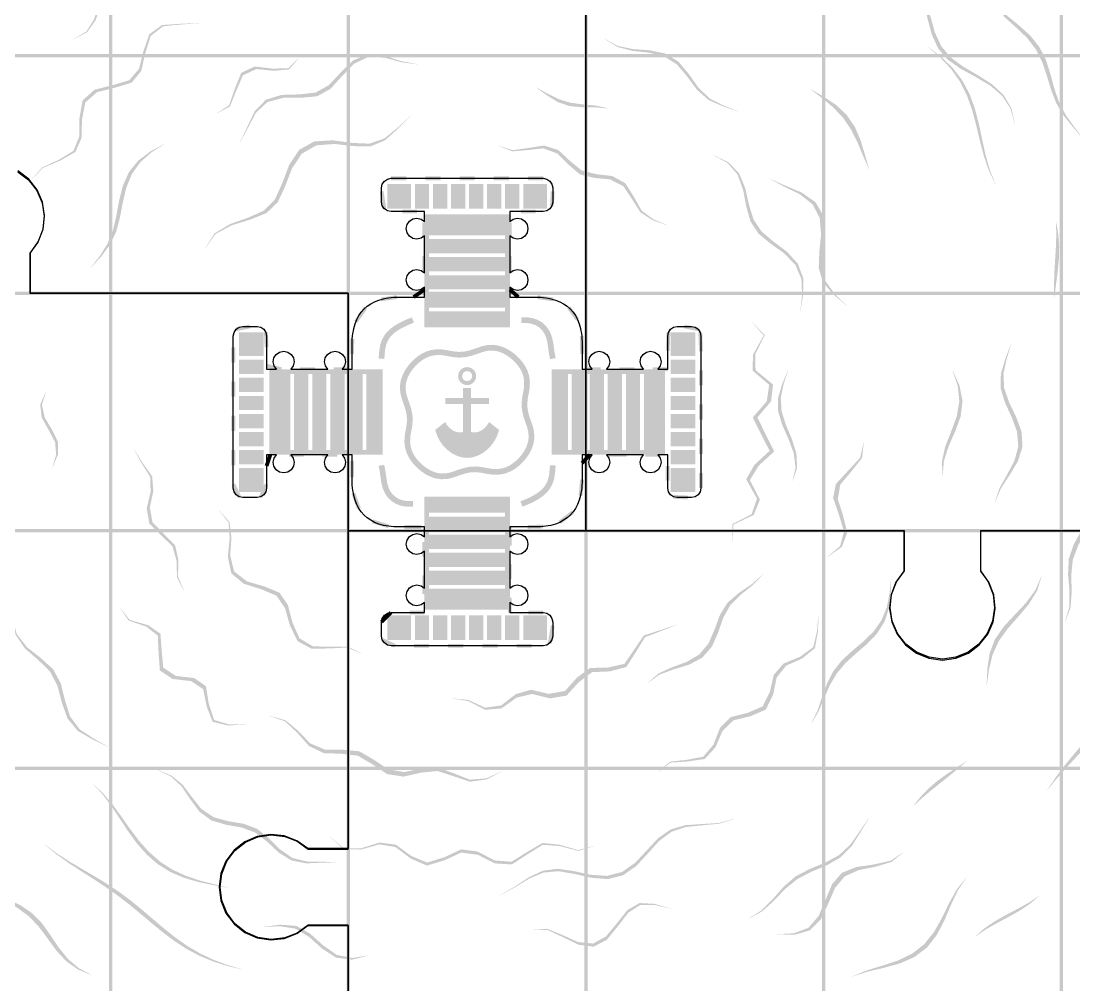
# Model space of a CAD drawing. Header units: millimetres. Extents: x 0 to 409, y 0 to 409.
# Drawn here: x 157.7 to 268.5, y 144.3 to 245.8 of the extents above; entities that cross this region are included whole.
import ezdxf

# ---------------------------------------------------------------- set-up
doc = ezdxf.new("R2010")
doc.units = ezdxf.units.MM
doc.layers.add('CUT', color=1, linetype='Continuous')
doc.layers.add('RASTER', color=7, linetype='Continuous')

msp = doc.modelspace()

# ---------------------------------------------------------------- hatches: boundary and pattern name
at = {"layer": 'RASTER'}
for points in [[(166.967, 266.968), (167.317, 266.968), (167.317, 242.318), (166.967, 242.318)], [(191.967, 266.968), (192.317, 266.968), (192.317, 242.318), (191.967, 242.318)], [(216.967, 266.968), (217.317, 266.968), (217.317, 242.318), (216.967, 242.318)], [(241.967, 266.968), (242.317, 266.968), (242.317, 242.318), (241.967, 242.318)], [(266.967, 266.968), (267.317, 266.968), (267.317, 242.318), (266.967, 242.318)], [(163.234, 243.886), (164.573, 244.688), (165.403, 245.996), (165.944, 247.656), (166.66, 249.182), (167.875, 250.148), (169.516, 250.558), (171.193, 250.856), (172.54, 251.567), (173.504, 252.855), (174.366, 254.367), (175.488, 255.514), (177.014, 255.961), (178.768, 255.917), (180.425, 255.975), (181.784, 256.623), (182.917, 257.834), (182.925, 257.815), (181.828, 256.524), (180.508, 255.799), (178.891, 255.673), (177.176, 255.66), (175.686, 255.167), (174.595, 253.99), (173.757, 252.462), (172.809, 251.174), (171.467, 250.477), (169.784, 250.207), (168.126, 249.837), (166.882, 248.921), (166.126, 247.453), (165.537, 245.855), (164.65, 244.611), (163.249, 243.872)], [(246.49, 252.861), (248.249, 252.441), (249.899, 251.845), (251.267, 250.92), (252.265, 249.623), (252.92, 248.029), (253.376, 246.302), (253.839, 244.631), (254.51, 243.164), (255.512, 241.963), (256.842, 240.983), (258.363, 240.099), (259.857, 239.151), (261.092, 238.007), (261.907, 236.6), (262.273, 234.957), (262.255, 234.947), (261.819, 236.552), (260.94, 237.917), (259.648, 239.021), (258.107, 239.93), (256.551, 240.781), (255.201, 241.734), (254.191, 242.918), (253.525, 244.376), (253.082, 246.051), (252.657, 247.793), (252.042, 249.412), (251.092, 250.746), (249.776, 251.717), (248.182, 252.367), (246.477, 252.845)], [(258.742, 249.858), (259.506, 248.537), (260.426, 247.347), (261.532, 246.293), (262.742, 245.298), (263.9, 244.246), (264.857, 243.047), (265.545, 241.676), (266.016, 240.186), (266.42, 238.675), (266.923, 237.234), (267.627, 235.904), (268.511, 234.656), (269.441, 233.416), (269.422, 233.408), (268.4, 234.604), (267.431, 235.807), (266.654, 237.094), (266.094, 238.496), (265.653, 239.976), (265.166, 241.445), (264.483, 242.808), (263.552, 244.013), (262.437, 245.085), (261.287, 246.114), (260.253, 247.214), (259.411, 248.461), (258.726, 249.845)], [(158.822, 229.127), (159.937, 230.388), (161.724, 231.208), (163.225, 232.135), (163.834, 233.638), (163.858, 235.615), (164.186, 237.442), (165.424, 238.558), (167.332, 239.038), (169.097, 239.562), (170.126, 240.776), (170.588, 242.636), (171.212, 244.412), (172.557, 245.37), (174.503, 245.505), (176.407, 245.583), (176.418, 245.566), (174.558, 245.429), (172.659, 245.24), (171.359, 244.236), (170.778, 242.424), (170.353, 240.538), (169.353, 239.311), (167.607, 238.784), (165.707, 238.313), (164.465, 237.216), (164.12, 235.416), (164.066, 233.473), (163.416, 232.008), (161.864, 231.121), (160.019, 230.341), (158.84, 229.117)], [(219.093, 243.945), (220.501, 243.17), (222.096, 242.838), (223.829, 242.718), (225.495, 242.372), (226.891, 241.503), (227.988, 240.183), (228.98, 238.78), (230.137, 237.663), (231.584, 236.913), (233.176, 236.284), (233.162, 236.27), (231.51, 236.825), (230.014, 237.503), (228.823, 238.56), (227.815, 239.92), (226.72, 241.22), (225.343, 242.096), (223.707, 242.476), (222.012, 242.654), (220.457, 243.063), (219.086, 243.926)], [(253.108, 243.086), (254.466, 242.07), (255.68, 240.921), (256.692, 239.616), (257.48, 238.162), (258.06, 236.591), (258.485, 234.95), (258.832, 233.295), (259.19, 231.672), (259.637, 230.114), (260.226, 228.631), (260.207, 228.623), (259.531, 230.065), (259.008, 231.582), (258.591, 233.167), (258.208, 234.795), (257.775, 236.42), (257.212, 237.992), (256.466, 239.464), (255.514, 240.803), (254.373, 242), (253.092, 243.074)], [(141.967, 242.318), (167.317, 242.318), (167.317, 241.968), (141.967, 241.968)], [(166.967, 242.318), (192.317, 242.318), (192.317, 241.968), (166.967, 241.968)], [(166.967, 241.968), (167.317, 241.968), (167.317, 217.318), (166.967, 217.318)], [(178.342, 236.115), (179.594, 236.925), (180.184, 238.64), (180.872, 240.343), (182.286, 241.009), (184.192, 240.78), (185.857, 240.838), (186.953, 241.974), (186.962, 241.956), (185.927, 240.702), (184.32, 240.555), (182.453, 240.738), (181.049, 240.078), (180.335, 238.429), (179.688, 236.804), (178.355, 236.099)], [(180.716, 232.981), (181.484, 234.594), (182.279, 236.288), (183.47, 237.514), (185.12, 238.02), (186.972, 238.072), (188.681, 238.261), (190.088, 239.04), (191.313, 240.347), (192.617, 241.636), (194.168, 242.297), (195.928, 242.142), (197.719, 241.568), (199.395, 241.253), (199.398, 241.233), (197.741, 241.452), (195.976, 241.936), (194.247, 242.015), (192.727, 241.295), (191.455, 239.969), (190.255, 238.646), (188.865, 237.875), (187.161, 237.715), (185.301, 237.711), (183.628, 237.268), (182.4, 236.116), (181.556, 234.5), (180.729, 232.966)], [(191.967, 242.318), (217.317, 242.318), (217.317, 241.968), (191.967, 241.968)], [(191.967, 241.968), (192.317, 241.968), (192.317, 217.318), (191.967, 217.318)], [(216.967, 242.318), (242.317, 242.318), (242.317, 241.968), (216.967, 241.968)], [(216.967, 241.968), (217.317, 241.968), (217.317, 217.318), (216.967, 217.318)], [(241.967, 242.318), (267.317, 242.318), (267.317, 241.968), (241.967, 241.968)], [(241.967, 241.968), (242.317, 241.968), (242.317, 217.318), (241.967, 217.318)], [(266.967, 242.318), (292.317, 242.318), (292.317, 241.968), (266.967, 241.968)], [(266.967, 241.968), (267.317, 241.968), (267.317, 217.318), (266.967, 217.318)], [(211.915, 238.803), (213.101, 238.153), (214.279, 237.568), (215.51, 237.193), (216.819, 237.02), (218.173, 236.897), (219.487, 236.614), (219.478, 236.596), (218.098, 236.719), (216.706, 236.721), (215.394, 236.846), (214.19, 237.262), (213.054, 237.966), (211.911, 238.783)], [(240.8, 238.612), (242.163, 237.83), (243.464, 236.957), (244.579, 235.904), (245.436, 234.645), (246.044, 233.219), (246.494, 231.712), (246.924, 230.224), (246.906, 230.213), (246.304, 231.589), (245.722, 232.996), (245.046, 234.359), (244.198, 235.606), (243.163, 236.706), (241.994, 237.68), (240.786, 238.598)], [(177.102, 221.923), (178.062, 223.439), (179.7, 224.43), (181.595, 225.093), (183.258, 225.837), (184.421, 227.024), (185.184, 228.724), (185.91, 230.635), (186.98, 232.24), (188.555, 233.123), (190.508, 233.239), (192.536, 232.966), (194.372, 232.887), (195.937, 233.432), (197.358, 234.603), (198.835, 235.96), (198.838, 235.94), (197.386, 234.489), (195.998, 233.229), (194.473, 232.608), (192.682, 232.626), (190.698, 232.855), (188.785, 232.715), (187.243, 231.828), (186.196, 230.239), (185.478, 228.36), (184.708, 226.706), (183.521, 225.576), (181.818, 224.896), (179.865, 224.298), (178.158, 223.371), (177.119, 221.912)], [(165.027, 219.838), (166.004, 221.076), (166.812, 222.36), (167.376, 223.754), (167.733, 225.275), (168.02, 226.875), (168.412, 228.455), (169.065, 229.898), (170.049, 231.115), (171.332, 232.082), (172.789, 232.859), (172.804, 232.845), (171.449, 231.985), (170.265, 230.95), (169.364, 229.686), (168.77, 228.22), (168.403, 226.642), (168.107, 225.066), (167.702, 223.587), (167.058, 222.245), (166.144, 221.016), (165.046, 219.831)], [(207.971, 232.662), (209.439, 232.203), (211.043, 232.425), (212.724, 232.693), (214.229, 232.217), (215.465, 231.068), (216.695, 230.06), (218.219, 229.68), (219.906, 229.484), (221.291, 228.715), (222.186, 227.286), (222.993, 225.852), (224.214, 224.934), (225.753, 224.283), (225.738, 224.27), (224.129, 224.845), (222.849, 225.685), (221.998, 227.044), (221.077, 228.406), (219.684, 229.122), (218.005, 229.285), (216.503, 229.655), (215.304, 230.675), (214.106, 231.862), (212.639, 232.398), (210.993, 232.21), (209.418, 232.082), (207.968, 232.642)], [(230.551, 231.671), (232.112, 230.95), (233.245, 229.781), (233.897, 228.216), (234.283, 226.506), (234.764, 224.931), (235.624, 223.638), (236.89, 222.564), (238.297, 221.506), (239.436, 220.253), (240.004, 218.725), (239.992, 216.997), (239.706, 215.239), (239.687, 215.233), (239.881, 216.958), (239.81, 218.647), (239.174, 220.136), (237.987, 221.35), (236.554, 222.377), (235.284, 223.43), (234.444, 224.716), (234.004, 226.299), (233.673, 228.036), (233.088, 229.643), (232.027, 230.868), (230.538, 231.656)], [(196.642, 229.043), (198.242, 229.043), (198.242, 229.443), (196.642, 229.443)], [(200.242, 229.043), (201.842, 229.043), (201.842, 229.443), (200.242, 229.443)], [(203.842, 229.043), (205.442, 229.043), (205.442, 229.443), (203.842, 229.443)], [(207.442, 229.043), (209.042, 229.043), (209.042, 229.443), (207.442, 229.443)], [(211.042, 229.043), (212.642, 229.043), (212.642, 229.443), (211.042, 229.443)], [(236.476, 229.21), (238.102, 228.474), (239.853, 227.737), (241.301, 226.723), (242.127, 225.303), (242.3, 223.551), (242.102, 221.685), (241.989, 219.932), (242.347, 218.414), (243.287, 217.099), (244.576, 215.842), (244.557, 215.836), (243.136, 217.05), (242.08, 218.317), (241.634, 219.787), (241.695, 221.5), (241.88, 223.341), (241.735, 225.087), (240.972, 226.525), (239.616, 227.582), (237.972, 228.382), (236.46, 229.198)], [(196.133, 226.067), (195.84, 227.899), (195.445, 227.836), (195.738, 226.004)], [(213.443, 227.878), (213.366, 226.37), (213.766, 226.35), (213.842, 227.858)], [(199.365, 225.943), (197.809, 225.943), (197.809, 225.543), (199.365, 225.543)], [(211.865, 225.943), (210.309, 225.943), (210.309, 225.543), (211.865, 225.543)], [(200.342, 223.004), (200.342, 224.569), (199.942, 224.569), (199.942, 223.004)], [(208.942, 224.569), (208.942, 223.004), (209.342, 223.004), (209.342, 224.569)], [(266.604, 224.672), (266.836, 223.388), (266.931, 222.072), (266.901, 220.735), (266.774, 219.39), (266.595, 218.051), (266.419, 216.731), (266.4, 216.727), (266.383, 218.005), (266.423, 219.307), (266.501, 220.632), (266.583, 221.975), (266.628, 223.325), (266.585, 224.665)], [(200.342, 219.482), (200.342, 221.047), (199.942, 221.047), (199.942, 219.482)], [(208.942, 221.047), (208.942, 219.482), (209.342, 219.482), (209.342, 221.047)], [(141.967, 217.318), (167.317, 217.318), (167.317, 216.968), (141.967, 216.968)], [(166.967, 217.318), (192.317, 217.318), (192.317, 216.968), (166.967, 216.968)], [(191.967, 217.318), (217.317, 217.318), (217.317, 216.968), (191.967, 216.968)], [(199.125, 216.578), (200.256, 217.361), (200.029, 217.69), (198.898, 216.907)], [(209.01, 217.375), (209.896, 216.593), (210.161, 216.893), (209.275, 217.675)], [(216.967, 217.318), (242.317, 217.318), (242.317, 216.968), (216.967, 216.968)], [(241.967, 217.318), (267.317, 217.318), (267.317, 216.968), (241.967, 216.968)], [(266.967, 217.318), (292.317, 217.318), (292.317, 216.968), (266.967, 216.968)], [(166.967, 216.968), (167.317, 216.968), (167.317, 192.318), (166.967, 192.318)], [(191.967, 216.968), (192.317, 216.968), (192.317, 192.318), (191.967, 192.318)], [(195.627, 216.301), (197.268, 216.535), (197.211, 216.931), (195.571, 216.696)], [(212.017, 216.535), (213.657, 216.301), (213.714, 216.696), (212.073, 216.931)], [(216.967, 216.968), (217.317, 216.968), (217.317, 192.318), (216.967, 192.318)], [(241.967, 216.968), (242.317, 216.968), (242.317, 192.318), (241.967, 192.318)], [(266.967, 216.968), (267.317, 216.968), (267.317, 192.318), (266.967, 192.318)], [(193.108, 214.042), (194.123, 215.526), (193.793, 215.752), (192.778, 214.268)], [(215.165, 215.521), (216.093, 214.261), (216.415, 214.498), (215.487, 215.758)], [(180.375, 213.154), (181.832, 213.447), (181.753, 213.839), (180.296, 213.546)], [(195.929, 210.234), (195.967, 210.734), (196.015, 211.198), (196.098, 211.621), (196.23, 212.004), (196.414, 212.349), (196.651, 212.658), (196.937, 212.933), (197.269, 213.181), (197.645, 213.411), (198.064, 213.63), (198.525, 213.842), (199.042, 214.043), (198.825, 214.602), (198.291, 214.395), (197.8, 214.169), (197.35, 213.933), (196.933, 213.678), (196.549, 213.39), (196.204, 213.058), (195.91, 212.674), (195.679, 212.244), (195.518, 211.776), (195.421, 211.287), (195.369, 210.788), (195.331, 210.279)], [(210.349, 214.011), (210.9, 214.011), (211.394, 213.94), (211.836, 213.788), (212.219, 213.556), (212.533, 213.253), (212.775, 212.894), (212.947, 212.496), (213.06, 212.074), (213.134, 211.633), (213.194, 211.175), (213.267, 210.697), (213.364, 210.199), (213.953, 210.314), (213.858, 210.8), (213.788, 211.259), (213.727, 211.722), (213.646, 212.202), (213.513, 212.694), (213.301, 213.183), (212.992, 213.639), (212.584, 214.032), (212.09, 214.332), (211.534, 214.524), (210.942, 214.61), (210.35, 214.611)], [(227.453, 213.447), (228.91, 213.154), (228.989, 213.546), (227.532, 213.839)], [(234.577, 214.146), (235.966, 212.742), (234.949, 210.743), (234.985, 209.05), (236.822, 207.543), (236.62, 205.778), (235.178, 204.066), (236.033, 202.339), (236.951, 200.496), (235.315, 198.997), (234.39, 197.476), (235.444, 195.425), (234.785, 193.805), (232.666, 192.81), (232.557, 191.023), (232.539, 191.032), (232.548, 192.86), (234.568, 193.883), (235.135, 195.517), (234.001, 197.57), (234.865, 199.08), (236.462, 200.559), (235.529, 202.376), (234.684, 204.075), (236.162, 205.762), (236.423, 207.507), (234.665, 209.004), (234.723, 210.697), (235.842, 212.709), (234.558, 214.139)], [(183.266, 213.016), (183.343, 211.466), (183.742, 211.486), (183.666, 213.035)], [(225.942, 211.079), (226.018, 213.017), (225.619, 213.033), (225.543, 211.095)], [(228.966, 213.018), (229.043, 211.035), (229.442, 211.05), (229.366, 213.033)], [(192.742, 210.761), (192.762, 212.346), (192.362, 212.351), (192.342, 210.766)], [(216.494, 212.626), (216.542, 210.758), (216.942, 210.769), (216.893, 212.637)], [(261.897, 211.853), (261.414, 210.249), (261.067, 208.69), (261.138, 207.173), (261.66, 205.664), (262.399, 204.127), (262.976, 202.555), (263.069, 200.98), (262.58, 199.446), (261.693, 197.978), (260.772, 196.554), (260.17, 195.113), (260.151, 195.116), (260.622, 196.575), (261.423, 198.01), (262.21, 199.48), (262.626, 201.008), (262.496, 202.573), (261.918, 204.132), (261.217, 205.656), (260.767, 207.156), (260.796, 208.67), (261.263, 210.235), (261.877, 211.851)], [(180.242, 209.843), (180.242, 211.443), (179.842, 211.443), (179.842, 209.843)], [(183.494, 209.337), (185.059, 208.949), (185.156, 209.337), (183.591, 209.726)], [(187.064, 208.943), (188.629, 208.943), (188.629, 209.343), (187.064, 209.343)], [(190.586, 208.943), (192.151, 208.943), (192.151, 209.343), (190.586, 209.343)], [(217.134, 208.943), (218.699, 208.943), (218.699, 209.343), (217.134, 209.343)], [(220.655, 208.943), (222.221, 208.943), (222.221, 209.343), (220.655, 209.343)], [(224.177, 208.943), (225.742, 208.943), (225.742, 209.343), (224.177, 209.343)], [(229.042, 209.043), (229.042, 207.443), (229.442, 207.443), (229.442, 209.043)], [(238.426, 209.077), (237.937, 207.578), (237.641, 206.141), (237.722, 204.735), (238.172, 203.309), (238.794, 201.825), (239.281, 200.294), (239.356, 198.774), (238.887, 197.342), (238.868, 197.346), (239.196, 198.801), (239, 200.329), (238.431, 201.854), (237.78, 203.324), (237.358, 204.734), (237.358, 206.128), (237.775, 207.564), (238.407, 209.074)], [(255.722, 208.999), (256.444, 207.429), (256.764, 205.81), (256.567, 204.178), (255.976, 202.573), (255.283, 201.008), (254.795, 199.459), (254.671, 197.881), (254.651, 197.884), (254.601, 199.479), (254.949, 201.032), (255.564, 202.589), (256.155, 204.181), (256.429, 205.802), (256.25, 207.419), (255.702, 208.998)], [(180.242, 206.243), (180.242, 207.843), (179.842, 207.843), (179.842, 206.243)], [(204.222, 207.163), (205.062, 207.163), (205.062, 206.113), (206.952, 206.113), (206.952, 205.483), (205.062, 205.483), (205.062, 202.543), (205.307, 202.493), (205.564, 202.5), (205.826, 202.561), (206.086, 202.674), (206.336, 202.836), (206.568, 203.045), (206.776, 203.298), (206.952, 203.593), (208.002, 202.753), (207.798, 202.144), (207.507, 201.585), (207.142, 201.084), (206.716, 200.653), (206.241, 200.3), (205.728, 200.036), (205.192, 199.87), (204.642, 199.813), (204.093, 199.87), (203.556, 200.036), (203.044, 200.3), (202.569, 200.653), (202.142, 201.084), (201.778, 201.585), (201.487, 202.144), (201.282, 202.753), (202.332, 203.593), (202.508, 203.298), (202.716, 203.045), (202.949, 202.836), (203.199, 202.674), (203.458, 202.561), (203.72, 202.5), (203.977, 202.493), (204.222, 202.543), (204.222, 205.483), (202.332, 205.483), (202.332, 206.113), (204.222, 206.113)], [(160.983, 198.759), (161.398, 200.142), (161.295, 201.452), (160.621, 202.739), (159.886, 204.062), (159.719, 205.418), (160.308, 206.751), (160.328, 206.75), (159.909, 205.415), (160.201, 204.066), (160.981, 202.754), (161.609, 201.475), (161.587, 200.161), (161.003, 198.762)], [(229.042, 205.443), (229.042, 203.843), (229.442, 203.843), (229.442, 205.443)], [(180.242, 202.643), (180.242, 204.243), (179.842, 204.243), (179.842, 202.643)], [(270.593, 203.475), (270.125, 201.869), (270.023, 200.259), (270.33, 198.61), (270.77, 196.924), (270.937, 195.244), (270.585, 193.631), (269.801, 192.106), (268.936, 190.622), (268.36, 189.095), (268.199, 187.466), (268.25, 185.759), (268.131, 184.08), (267.556, 182.541), (267.537, 182.548), (267.999, 184.123), (268.009, 185.831), (267.861, 187.557), (267.942, 189.197), (268.462, 190.726), (269.296, 192.203), (270.078, 193.716), (270.456, 195.313), (270.343, 196.974), (269.982, 198.642), (269.772, 200.276), (269.986, 201.875), (270.573, 203.476)], [(229.042, 201.843), (229.042, 200.243), (229.442, 200.243), (229.442, 201.843)], [(174.83, 185.83), (174.119, 187.257), (174.063, 189.009), (173.641, 190.521), (172.416, 191.686), (171.198, 192.92), (170.932, 194.511), (171.341, 196.253), (171.291, 197.825), (170.394, 199.239), (169.576, 200.723), (169.596, 200.725), (170.517, 199.259), (171.505, 197.869), (171.626, 196.325), (171.26, 194.61), (171.537, 193.039), (172.733, 191.813), (173.909, 190.643), (174.258, 189.109), (174.227, 187.319), (174.847, 185.841)], [(180.242, 199.043), (180.242, 200.643), (179.842, 200.643), (179.842, 199.043)], [(246.363, 201.404), (246.194, 199.812), (245.047, 198.37), (243.898, 197), (243.635, 195.491), (244.194, 193.748), (244.635, 191.961), (244.07, 190.459), (242.525, 189.354), (242.507, 189.361), (243.878, 190.528), (244.293, 192.07), (243.748, 193.871), (243.149, 195.605), (243.444, 197.089), (244.692, 198.425), (245.992, 199.835), (246.343, 201.405)], [(183.744, 200.206), (183.353, 199.04), (183.732, 198.912), (184.123, 200.079)], [(187.455, 200.343), (185.89, 200.343), (185.89, 199.943), (187.455, 199.943)], [(190.977, 200.343), (189.412, 200.343), (189.412, 199.943), (190.977, 199.943)], [(192.742, 197.787), (192.742, 199.501), (192.342, 199.501), (192.342, 197.787)], [(217.375, 200.275), (216.592, 199.389), (216.892, 199.124), (217.675, 200.01)], [(221.438, 200.343), (219.481, 200.343), (219.481, 199.943), (221.438, 199.943)], [(224.96, 200.343), (223.395, 200.343), (223.395, 199.943), (224.96, 199.943)], [(198.936, 195.274), (198.385, 195.274), (197.891, 195.345), (197.448, 195.497), (197.066, 195.73), (196.751, 196.033), (196.509, 196.391), (196.338, 196.789), (196.225, 197.212), (196.151, 197.652), (196.09, 198.11), (196.018, 198.588), (195.921, 199.086), (195.332, 198.971), (195.427, 198.485), (195.496, 198.026), (195.558, 197.563), (195.639, 197.084), (195.771, 196.591), (195.984, 196.102), (196.293, 195.646), (196.7, 195.254), (197.194, 194.954), (197.751, 194.762), (198.343, 194.676), (198.935, 194.674)], [(213.356, 199.052), (213.318, 198.551), (213.27, 198.087), (213.187, 197.664), (213.055, 197.281), (212.87, 196.936), (212.634, 196.628), (212.348, 196.352), (212.015, 196.104), (211.639, 195.874), (211.221, 195.655), (210.76, 195.443), (210.242, 195.242), (210.46, 194.683), (210.993, 194.89), (211.485, 195.116), (211.935, 195.352), (212.352, 195.607), (212.736, 195.895), (213.081, 196.228), (213.375, 196.611), (213.605, 197.042), (213.766, 197.509), (213.863, 197.998), (213.916, 198.497), (213.954, 199.007)], [(225.942, 197.42), (225.942, 198.976), (225.542, 198.976), (225.542, 197.42)], [(216.543, 197.563), (216.368, 195.864), (216.766, 195.823), (216.941, 197.522)], [(229.042, 198.243), (229.042, 196.643), (229.442, 196.643), (229.442, 198.243)], [(180.841, 195.803), (180.224, 197.127), (179.861, 196.958), (180.478, 195.634)], [(183.361, 197.117), (182.744, 195.804), (183.106, 195.634), (183.723, 196.946)], [(193.434, 194.563), (192.858, 196.174), (192.481, 196.04), (193.057, 194.428)], [(227.877, 195.842), (226.37, 195.919), (226.35, 195.519), (227.857, 195.443)], [(193.45, 179.245), (192.034, 179.862), (190.191, 179.762), (188.262, 179.737), (186.793, 180.534), (185.996, 182.181), (185.481, 184.009), (184.581, 185.313), (182.997, 185.99), (181.148, 186.569), (179.83, 187.661), (179.465, 189.392), (179.66, 191.347), (179.536, 193.021), (178.546, 194.281), (178.565, 194.289), (179.641, 193.07), (179.844, 191.445), (179.713, 189.542), (180.126, 187.864), (181.474, 186.819), (183.332, 186.278), (184.907, 185.627), (185.782, 184.333), (186.258, 182.497), (187.007, 180.822), (188.422, 179.979), (190.296, 179.942), (192.087, 179.965), (193.458, 179.264)], [(215.663, 194.283), (214.256, 193.189), (214.502, 192.873), (215.908, 193.967)], [(196.43, 192.812), (194.76, 193.329), (194.641, 192.947), (196.311, 192.43)], [(212.625, 192.791), (211.002, 192.743), (211.014, 192.343), (212.637, 192.392)], [(141.967, 192.318), (167.317, 192.318), (167.317, 191.968), (141.967, 191.968)], [(166.967, 192.318), (192.317, 192.318), (192.317, 191.968), (166.967, 191.968)], [(166.967, 191.968), (167.317, 191.968), (167.317, 167.318), (166.967, 167.318)], [(191.967, 192.318), (217.317, 192.318), (217.317, 191.968), (191.967, 191.968)], [(191.967, 191.968), (192.317, 191.968), (192.317, 167.318), (191.967, 167.318)], [(199.822, 192.743), (198.032, 192.743), (198.032, 192.343), (199.822, 192.343)], [(208.942, 192.543), (208.942, 190.586), (209.342, 190.586), (209.342, 192.543)], [(216.967, 192.318), (242.317, 192.318), (242.317, 191.968), (216.967, 191.968)], [(216.967, 191.968), (217.317, 191.968), (217.317, 167.318), (216.967, 167.318)], [(241.967, 192.318), (267.317, 192.318), (267.317, 191.968), (241.967, 191.968)], [(241.967, 191.968), (242.317, 191.968), (242.317, 167.318), (241.967, 167.318)], [(266.967, 192.318), (292.317, 192.318), (292.317, 191.968), (266.967, 191.968)], [(266.967, 191.968), (267.317, 191.968), (267.317, 167.318), (266.967, 167.318)], [(200.342, 189.412), (200.342, 190.977), (199.942, 190.977), (199.942, 189.412)], [(208.942, 188.63), (208.942, 187.064), (209.342, 187.064), (209.342, 188.63)], [(200.342, 185.499), (200.342, 187.456), (199.942, 187.456), (199.942, 185.499)], [(235.799, 187.572), (234.699, 186.423), (233.428, 185.424), (232.343, 184.345), (231.601, 183.015), (231.065, 181.476), (230.413, 179.974), (229.386, 178.793), (227.965, 178.042), (226.37, 177.559), (224.888, 177.013), (223.669, 176.143), (223.658, 176.16), (224.796, 177.139), (226.194, 177.777), (227.712, 178.33), (229.069, 179.124), (230.055, 180.318), (230.692, 181.804), (231.244, 183.302), (232.033, 184.572), (233.195, 185.58), (234.566, 186.504), (235.782, 187.582)], [(265.093, 187.384), (264.613, 185.839), (263.746, 184.427), (262.643, 183.122), (261.522, 181.857), (260.58, 180.547), (259.927, 179.122), (259.55, 177.561), (259.317, 175.904), (259.3, 175.914), (259.374, 177.648), (259.615, 179.266), (260.172, 180.722), (261.077, 182.035), (262.227, 183.277), (263.42, 184.539), (264.427, 185.898), (265.073, 187.39)], [(249.256, 187.058), (249.211, 185.509), (249.024, 183.988), (248.556, 182.576), (247.764, 181.325), (246.715, 180.23), (245.555, 179.23), (244.451, 178.225), (243.521, 177.124), (242.794, 175.879), (242.2, 174.514), (241.603, 173.121), (240.862, 171.822), (240.847, 171.836), (241.495, 173.213), (242, 174.674), (242.512, 176.092), (243.171, 177.371), (244.054, 178.488), (245.137, 179.489), (246.303, 180.469), (247.387, 181.529), (248.24, 182.735), (248.792, 184.096), (249.08, 185.565), (249.237, 187.066)], [(208.942, 185.108), (208.942, 183.543), (209.342, 183.543), (209.342, 185.108)], [(181.497, 171.795), (179.524, 171.644), (177.873, 172.036), (177.238, 173.661), (176.873, 175.483), (175.614, 176.324), (173.643, 176.551), (172.314, 177.443), (172.178, 179.308), (172.096, 181.117), (170.863, 182.07), (169.027, 182.694), (168.153, 183.967), (168.171, 183.977), (169.145, 182.766), (171.069, 182.208), (172.373, 181.318), (172.505, 179.563), (172.666, 177.74), (173.996, 176.87), (175.944, 176.645), (177.159, 175.783), (177.465, 173.917), (178.03, 172.228), (179.608, 171.754), (181.508, 171.811)], [(166.902, 169.386), (165.251, 170.174), (163.677, 171.085), (162.579, 172.414), (161.99, 174.112), (161.532, 175.858), (160.742, 177.353), (159.492, 178.573), (158.119, 179.762), (157.139, 181.191), (156.785, 182.923), (156.803, 182.932), (157.269, 181.256), (158.347, 179.883), (159.793, 178.746), (161.086, 177.567), (161.885, 176.094), (162.319, 174.348), (162.855, 172.625), (163.876, 171.249), (165.36, 170.27), (166.916, 169.399)], [(195.784, 182.401), (196.784, 183.401), (196.501, 183.684), (195.501, 182.684)], [(198.587, 183.343), (200.142, 183.343), (200.142, 183.743), (198.587, 183.743)], [(211.087, 183.343), (212.642, 183.343), (212.642, 183.743), (211.087, 183.743)], [(241.607, 183.38), (241.552, 181.534), (241.227, 179.786), (239.902, 178.709), (238.217, 177.957), (237.211, 176.709), (236.827, 174.878), (236.065, 173.325), (234.447, 172.629), (232.658, 172.198), (231.503, 171.077), (230.775, 169.36), (229.633, 168.122), (227.839, 167.866), (226.029, 167.746), (224.75, 166.756), (224.741, 166.774), (225.972, 167.845), (227.73, 168.039), (229.472, 168.358), (230.563, 169.647), (231.245, 171.399), (232.363, 172.54), (234.126, 172.974), (235.731, 173.657), (236.496, 175.185), (236.898, 176.977), (237.938, 178.18), (239.671, 178.879), (241.058, 179.901), (241.455, 181.594), (241.59, 183.39)], [(226.743, 182.27), (225.024, 181.588), (223.36, 180.95), (222.409, 179.401), (221.391, 177.808), (219.649, 177.346), (217.776, 177.267), (216.394, 176.217), (215.091, 174.791), (213.353, 174.507), (211.465, 174.977), (209.827, 174.572), (208.258, 173.451), (206.528, 173.303), (204.787, 174.214), (203.116, 174.49), (203.117, 174.51), (204.787, 174.337), (206.514, 173.524), (208.222, 173.761), (209.761, 174.955), (211.364, 175.416), (213.216, 174.98), (214.922, 175.275), (216.198, 176.691), (217.564, 177.711), (219.432, 177.74), (221.185, 178.138), (222.229, 179.656), (223.223, 181.124), (224.943, 181.681), (226.729, 182.284)], [(213.445, 182.199), (213.152, 180.367), (213.547, 180.304), (213.84, 182.136)], [(197.127, 180.224), (195.803, 180.841), (195.634, 180.479), (196.958, 179.861)], [(200.642, 180.243), (199.042, 180.243), (199.042, 179.843), (200.642, 179.843)], [(204.242, 180.243), (202.642, 180.243), (202.642, 179.843), (204.242, 179.843)], [(207.842, 180.243), (206.242, 180.243), (206.242, 179.843), (207.842, 179.843)], [(211.442, 180.243), (209.842, 180.243), (209.842, 179.843), (211.442, 179.843)], [(275.071, 179.343), (274.75, 177.773), (274.282, 176.251), (273.659, 174.79), (272.887, 173.397), (271.984, 172.072), (270.979, 170.811), (269.909, 169.6), (268.813, 168.422), (267.728, 167.256), (266.685, 166.08), (265.707, 164.875), (265.69, 164.886), (266.548, 166.165), (267.478, 167.403), (268.467, 168.617), (269.492, 169.824), (270.521, 171.044), (271.521, 172.296), (272.456, 173.594), (273.294, 174.948), (274.014, 176.361), (274.6, 177.831), (275.052, 179.35)], [(208.324, 166.819), (206.658, 165.965), (204.92, 165.738), (203.192, 166.323), (201.508, 166.864), (199.768, 166.689), (197.949, 166.27), (196.217, 166.541), (194.677, 167.568), (193.153, 168.469), (191.414, 168.68), (189.572, 168.74), (187.994, 169.496), (186.758, 170.897), (185.473, 172.096), (183.817, 172.665), (183.828, 172.682), (185.534, 172.201), (186.861, 171.091), (188.125, 169.775), (189.72, 169.095), (191.567, 169.098), (193.301, 168.933), (194.809, 168.058), (196.326, 167.036), (198.033, 166.749), (199.825, 167.13), (201.54, 167.247), (203.204, 166.631), (204.918, 165.957), (206.652, 166.087), (208.322, 166.839)], [(141.967, 167.318), (167.317, 167.318), (167.317, 166.968), (141.967, 166.968)], [(166.967, 167.318), (192.317, 167.318), (192.317, 166.968), (166.967, 166.968)], [(191.967, 167.318), (217.317, 167.318), (217.317, 166.968), (191.967, 166.968)], [(216.967, 167.318), (242.317, 167.318), (242.317, 166.968), (216.967, 166.968)], [(241.967, 167.318), (267.317, 167.318), (267.317, 166.968), (241.967, 166.968)], [(257.157, 167.861), (256.228, 167.057), (255.282, 166.28), (254.33, 165.52), (253.39, 164.765), (252.481, 163.995), (251.624, 163.189), (251.609, 163.202), (252.329, 164.125), (253.133, 164.975), (254.032, 165.755), (255.017, 166.48), (256.066, 167.175), (257.14, 167.872)], [(266.967, 167.318), (292.317, 167.318), (292.317, 166.968), (266.967, 166.968)], [(166.967, 166.968), (167.317, 166.968), (167.317, 142.318), (166.967, 142.318)], [(190.977, 157.201), (189.377, 157.216), (187.714, 157.145), (186.156, 157.445), (184.81, 158.288), (183.613, 159.415), (182.367, 160.373), (180.915, 160.914), (179.3, 161.201), (177.747, 161.654), (176.479, 162.58), (175.501, 163.907), (174.584, 165.26), (173.45, 166.296), (172.029, 166.993), (172.042, 167.008), (173.523, 166.386), (174.709, 165.424), (175.668, 164.14), (176.676, 162.875), (177.963, 161.998), (179.52, 161.578), (181.129, 161.308), (182.564, 160.764), (183.784, 159.783), (184.949, 158.614), (186.26, 157.712), (187.783, 157.338), (189.412, 157.326), (190.983, 157.22)], [(191.967, 166.968), (192.317, 166.968), (192.317, 142.318), (191.967, 142.318)], [(216.967, 166.968), (217.317, 166.968), (217.317, 142.318), (216.967, 142.318)], [(241.967, 166.968), (242.317, 166.968), (242.317, 142.318), (241.967, 142.318)], [(266.967, 166.968), (267.317, 166.968), (267.317, 142.318), (266.967, 142.318)], [(179.53, 154.573), (177.967, 154.854), (176.396, 155.176), (174.866, 155.616), (173.422, 156.232), (172.101, 157.053), (170.921, 158.076), (169.878, 159.264), (168.943, 160.56), (168.069, 161.893), (167.2, 163.195), (166.281, 164.414), (165.271, 165.524), (165.285, 165.539), (166.357, 164.494), (167.331, 163.339), (168.243, 162.096), (169.146, 160.811), (170.096, 159.549), (171.138, 158.376), (172.303, 157.349), (173.597, 156.504), (175.005, 155.845), (176.493, 155.346), (178.019, 154.951), (179.539, 154.591)], [(232.809, 161.818), (231.183, 161.32), (229.402, 161.149), (227.676, 160.973), (226.154, 160.475), (224.855, 159.513), (223.674, 158.205), (222.449, 156.875), (221.051, 155.891), (219.447, 155.485), (217.703, 155.625), (215.934, 156.033), (214.243, 156.318), (212.662, 156.172), (211.155, 155.53), (209.648, 154.603), (208.084, 153.774), (208.083, 153.794), (209.639, 154.689), (211.135, 155.679), (212.628, 156.378), (214.192, 156.573), (215.866, 156.328), (217.617, 155.947), (219.346, 155.822), (220.937, 156.232), (222.325, 157.205), (223.547, 158.514), (224.732, 159.789), (226.04, 160.708), (227.579, 161.158), (229.327, 161.279), (231.138, 161.393), (232.798, 161.835)], [(246.935, 161.926), (246.05, 160.457), (245.128, 158.991), (243.95, 157.788), (242.481, 156.937), (240.89, 156.272), (239.4, 155.505), (238.111, 154.459), (236.932, 153.222), (235.67, 152.081), (234.19, 151.293), (234.18, 151.31), (235.608, 152.185), (236.819, 153.402), (237.952, 154.697), (239.208, 155.776), (240.681, 156.551), (242.275, 157.197), (243.766, 158.007), (244.986, 159.15), (245.967, 160.546), (246.921, 161.94)], [(218.033, 158.968), (216.329, 158.455), (214.4, 158.963), (212.606, 159.097), (210.998, 158.105), (209.341, 157.024), (207.543, 157.14), (205.743, 158.054), (204.005, 158.274), (202.229, 157.452), (200.408, 156.91), (198.698, 157.651), (197.104, 158.863), (195.392, 159.143), (193.474, 158.596), (191.651, 158.653), (190.185, 159.922), (190.192, 159.941), (191.674, 158.733), (193.508, 158.734), (195.432, 159.338), (197.144, 159.107), (198.734, 157.936), (200.436, 157.226), (202.246, 157.787), (204.01, 158.615), (205.735, 158.39), (207.524, 157.456), (209.313, 157.31), (210.964, 158.35), (212.571, 159.293), (214.371, 159.103), (216.309, 158.536), (218.028, 158.987)], [(180.931, 145.981), (179.409, 146.346), (177.921, 146.815), (176.485, 147.412), (175.114, 148.142), (173.809, 148.993), (172.564, 149.933), (171.361, 150.924), (170.176, 151.925), (168.985, 152.901), (167.769, 153.832), (166.518, 154.713), (165.232, 155.556), (163.927, 156.387), (162.628, 157.241), (161.367, 158.15), (160.173, 159.143), (160.187, 159.157), (161.434, 158.223), (162.744, 157.372), (164.085, 156.575), (165.424, 155.795), (166.734, 154.997), (168.001, 154.151), (169.222, 153.245), (170.409, 152.281), (171.581, 151.279), (172.764, 150.273), (173.983, 149.305), (175.256, 148.414), (176.594, 147.632), (177.995, 146.974), (179.449, 146.437), (180.938, 146)], [(250.55, 158.307), (249.304, 157.294), (247.607, 156.791), (245.835, 156.435), (244.367, 155.773), (243.353, 154.557), (242.634, 152.909), (241.86, 151.265), (240.714, 150.1), (239.112, 149.633), (237.237, 149.671), (237.226, 149.689), (239.022, 149.778), (240.545, 150.356), (241.623, 151.604), (242.348, 153.299), (243.043, 154.958), (244.062, 156.148), (245.566, 156.75), (247.403, 157.019), (249.187, 157.418), (250.536, 158.321)], [(257.184, 155.662), (256.279, 154.318), (255.549, 152.776), (254.86, 151.153), (254.059, 149.606), (253.027, 148.287), (251.714, 147.288), (250.155, 146.606), (248.455, 146.144), (246.749, 145.741), (245.159, 145.219), (245.147, 145.236), (246.659, 145.866), (248.29, 146.364), (249.926, 146.897), (251.44, 147.622), (252.732, 148.631), (253.77, 149.928), (254.606, 151.423), (255.356, 152.972), (256.168, 154.425), (257.17, 155.676)], [(165.123, 145.38), (163.696, 145.971), (162.459, 146.846), (161.416, 147.978), (160.494, 149.244), (159.573, 150.482), (158.537, 151.565), (157.333, 152.455), (155.998, 153.214), (154.641, 153.974), (153.404, 154.874), (153.418, 154.888), (154.758, 154.093), (156.203, 153.431), (157.605, 152.754), (158.846, 151.921), (159.889, 150.862), (160.788, 149.612), (161.661, 148.299), (162.635, 147.087), (163.791, 146.107), (165.134, 145.396)], [(226.131, 152.335), (224.379, 152.769), (222.84, 152.759), (221.588, 151.944), (220.494, 150.516), (219.337, 149.105), (217.962, 148.373), (216.371, 148.575), (214.695, 149.394), (213.091, 150.132), (211.628, 150.171), (211.625, 150.191), (213.072, 150.253), (214.657, 149.605), (216.312, 148.858), (217.885, 148.699), (219.247, 149.445), (220.399, 150.838), (221.5, 152.218), (222.769, 152.962), (224.335, 152.884), (226.123, 152.353)], [(264.83, 153.708), (263.826, 152.865), (262.714, 152.128), (261.536, 151.468), (260.346, 150.837), (259.198, 150.185), (258.137, 149.459), (258.123, 149.474), (259.075, 150.308), (260.14, 151.037), (261.296, 151.692), (262.501, 152.321), (263.695, 152.979), (264.815, 153.721)], [(194.307, 147.457), (192.525, 147.005), (190.856, 147.219), (189.377, 148.173), (188.011, 149.4), (186.576, 150.276), (184.935, 150.525), (183.137, 150.43), (183.145, 150.449), (184.994, 150.688), (186.669, 150.558), (188.116, 149.75), (189.472, 148.526), (190.925, 147.507), (192.561, 147.175), (194.31, 147.477)]]:
    msp.add_hatch(color=7, dxfattribs=at).paths.add_polyline_path(points)
h = msp.add_hatch(color=7, dxfattribs=at)
h.paths.add_polyline_path([(196.242, 226.043), (213.042, 226.043), (213.042, 228.643), (196.242, 228.643)])
h.paths.add_polyline_path([(198.742, 226.043), (198.742, 228.643), (199.142, 228.643), (199.142, 226.043), (198.742, 226.043)])
h.paths.add_polyline_path([(200.642, 226.043), (200.642, 228.643), (201.042, 228.643), (201.042, 226.043), (200.642, 226.043)])
h.paths.add_polyline_path([(202.542, 226.043), (202.542, 228.643), (202.942, 228.643), (202.942, 226.043), (202.542, 226.043)])
h.paths.add_polyline_path([(204.442, 226.043), (204.442, 228.643), (204.842, 228.643), (204.842, 226.043), (204.442, 226.043)])
h.paths.add_polyline_path([(206.342, 226.043), (206.342, 228.643), (206.742, 228.643), (206.742, 226.043), (206.342, 226.043)])
h.paths.add_polyline_path([(208.242, 226.043), (208.242, 228.643), (208.642, 228.643), (208.642, 226.043), (208.242, 226.043)])
h.paths.add_polyline_path([(210.142, 226.043), (210.142, 228.643), (210.542, 228.643), (210.542, 226.043), (210.142, 226.043)])
h = msp.add_hatch(color=7, dxfattribs=at)
h.paths.add_polyline_path([(200.142, 213.543), (209.142, 213.543), (209.142, 225.443), (200.142, 225.443)])
h.paths.add_polyline_path([(200.642, 215.243), (200.642, 215.643), (208.642, 215.643), (208.642, 215.243), (200.642, 215.243)])
h.paths.add_polyline_path([(200.642, 217.143), (200.642, 217.543), (208.642, 217.543), (208.642, 217.143), (200.642, 217.143)])
h.paths.add_polyline_path([(200.642, 219.043), (200.642, 219.443), (208.642, 219.443), (208.642, 219.043), (200.642, 219.043)])
h.paths.add_polyline_path([(200.642, 220.943), (200.642, 221.343), (208.642, 221.343), (208.642, 220.943), (200.642, 220.943)])
h.paths.add_polyline_path([(200.642, 222.843), (200.642, 223.243), (208.642, 223.243), (208.642, 222.843), (200.642, 222.843)])
h = msp.add_hatch(color=7, dxfattribs=at)
h.paths.add_polyline_path([(183.242, 196.243), (183.242, 213.043), (180.642, 213.043), (180.642, 196.243)])
h.paths.add_polyline_path([(183.242, 198.743), (180.642, 198.743), (180.642, 199.143), (183.242, 199.143), (183.242, 198.743)])
h.paths.add_polyline_path([(183.242, 200.643), (180.642, 200.643), (180.642, 201.043), (183.242, 201.043), (183.242, 200.643)])
h.paths.add_polyline_path([(183.242, 202.543), (180.642, 202.543), (180.642, 202.943), (183.242, 202.943), (183.242, 202.543)])
h.paths.add_polyline_path([(183.242, 204.443), (180.642, 204.443), (180.642, 204.843), (183.242, 204.843), (183.242, 204.443)])
h.paths.add_polyline_path([(183.242, 206.343), (180.642, 206.343), (180.642, 206.743), (183.242, 206.743), (183.242, 206.343)])
h.paths.add_polyline_path([(183.242, 208.243), (180.642, 208.243), (180.642, 208.643), (183.242, 208.643), (183.242, 208.243)])
h.paths.add_polyline_path([(183.242, 210.143), (180.642, 210.143), (180.642, 210.543), (183.242, 210.543), (183.242, 210.143)])
h = msp.add_hatch(color=7, dxfattribs=at)
h.paths.add_polyline_path([(226.042, 213.043), (226.042, 196.243), (228.642, 196.243), (228.642, 213.043)])
h.paths.add_polyline_path([(226.042, 210.543), (228.642, 210.543), (228.642, 210.143), (226.042, 210.143), (226.042, 210.543)])
h.paths.add_polyline_path([(226.042, 208.643), (228.642, 208.643), (228.642, 208.243), (226.042, 208.243), (226.042, 208.643)])
h.paths.add_polyline_path([(226.042, 206.743), (228.642, 206.743), (228.642, 206.343), (226.042, 206.343), (226.042, 206.743)])
h.paths.add_polyline_path([(226.042, 204.843), (228.642, 204.843), (228.642, 204.443), (226.042, 204.443), (226.042, 204.843)])
h.paths.add_polyline_path([(226.042, 202.943), (228.642, 202.943), (228.642, 202.543), (226.042, 202.543), (226.042, 202.943)])
h.paths.add_polyline_path([(226.042, 201.043), (228.642, 201.043), (228.642, 200.643), (226.042, 200.643), (226.042, 201.043)])
h.paths.add_polyline_path([(226.042, 199.143), (228.642, 199.143), (228.642, 198.743), (226.042, 198.743), (226.042, 199.143)])
h = msp.add_hatch(color=7, dxfattribs=at)
h.paths.add_polyline_path([(197.765, 206.055), (197.675, 206.38), (197.601, 206.73), (197.568, 207.38), (197.663, 207.998), (197.858, 208.557), (198.118, 209.051), (198.417, 209.486), (198.742, 209.871), (199.092, 210.216), (199.472, 210.526), (199.892, 210.797), (200.36, 211.019), (200.877, 211.172), (201.435, 211.243), (202.016, 211.225), (202.611, 211.139), (202.907, 211.077), (203.188, 211.03), (203.75, 210.97), (204.303, 210.999), (204.864, 211.12), (205.447, 211.309), (206.054, 211.52), (206.38, 211.61), (206.729, 211.684), (207.38, 211.717), (207.998, 211.622), (208.557, 211.427), (209.051, 211.167), (209.485, 210.868), (209.871, 210.543), (210.216, 210.193), (210.525, 209.813), (210.797, 209.393), (211.018, 208.925), (211.172, 208.408), (211.242, 207.85), (211.225, 207.269), (211.139, 206.674), (211.077, 206.378), (211.029, 206.097), (210.969, 205.535), (210.999, 204.982), (211.119, 204.421), (211.308, 203.838), (211.52, 203.231), (211.609, 202.905), (211.684, 202.556), (211.717, 201.905), (211.621, 201.287), (211.427, 200.728), (211.167, 200.234), (210.868, 199.8), (210.542, 199.414), (210.193, 199.069), (209.813, 198.76), (209.392, 198.488), (208.924, 198.267), (208.408, 198.113), (207.85, 198.043), (207.268, 198.06), (206.673, 198.146), (206.378, 198.208), (206.097, 198.256), (205.534, 198.316), (204.982, 198.286), (204.42, 198.166), (203.838, 197.977), (203.23, 197.765), (202.905, 197.676), (202.555, 197.601), (201.905, 197.568), (201.287, 197.664), (200.728, 197.858), (200.234, 198.118), (199.799, 198.417), (199.414, 198.743), (199.069, 199.092), (198.759, 199.472), (198.488, 199.893), (198.266, 200.361), (198.113, 200.877), (198.042, 201.435), (198.06, 202.017), (198.146, 202.612), (198.208, 202.907), (198.255, 203.188), (198.315, 203.751), (198.286, 204.303), (198.165, 204.865), (197.976, 205.447)])
h.paths.add_polyline_path([(198.338, 206.233), (198.545, 205.638), (198.746, 205.021), (198.882, 204.382), (198.917, 203.735), (198.85, 203.106), (198.798, 202.795), (198.737, 202.507), (198.659, 201.965), (198.644, 201.463), (198.702, 201.001), (198.828, 200.576), (199.013, 200.185), (199.245, 199.826), (199.516, 199.493), (199.822, 199.184), (200.164, 198.895), (200.545, 198.633), (200.968, 198.41), (201.432, 198.248), (201.936, 198.171), (202.477, 198.198), (202.763, 198.259), (203.052, 198.338), (203.647, 198.545), (204.264, 198.746), (204.903, 198.883), (205.55, 198.917), (206.179, 198.85), (206.49, 198.798), (206.778, 198.737), (207.32, 198.659), (207.822, 198.644), (208.284, 198.702), (208.709, 198.829), (209.1, 199.014), (209.459, 199.246), (209.792, 199.516), (210.101, 199.822), (210.39, 200.164), (210.652, 200.545), (210.875, 200.968), (211.037, 201.433), (211.114, 201.936), (211.087, 202.477), (211.026, 202.763), (210.947, 203.053), (210.74, 203.647), (210.539, 204.265), (210.402, 204.903), (210.368, 205.551), (210.435, 206.179), (210.487, 206.49), (210.548, 206.778), (210.626, 207.321), (210.641, 207.822), (210.583, 208.284), (210.456, 208.71), (210.271, 209.1), (210.039, 209.46), (209.769, 209.792), (209.463, 210.102), (209.121, 210.39), (208.74, 210.653), (208.317, 210.875), (207.852, 211.037), (207.349, 211.115), (206.808, 211.087), (206.522, 211.026), (206.232, 210.947), (205.638, 210.74), (205.02, 210.539), (204.382, 210.403), (203.734, 210.368), (203.106, 210.435), (202.795, 210.487), (202.507, 210.548), (201.964, 210.626), (201.463, 210.641), (201.001, 210.583), (200.575, 210.457), (200.185, 210.272), (199.825, 210.04), (199.493, 209.769), (199.183, 209.463), (198.895, 209.121), (198.632, 208.74), (198.41, 208.317), (198.248, 207.853), (198.17, 207.349), (198.198, 206.808), (198.259, 206.522), (198.338, 206.233)])
h = msp.add_hatch(color=7, dxfattribs=at)
h.paths.add_polyline_path([(205.587, 208.423), (205.579, 208.299), (205.555, 208.178), (205.515, 208.061), (205.461, 207.95), (205.392, 207.847), (205.311, 207.754), (205.218, 207.673), (205.115, 207.604), (205.004, 207.55), (204.887, 207.51), (204.766, 207.486), (204.642, 207.478), (204.519, 207.486), (204.398, 207.51), (204.281, 207.55), (204.17, 207.604), (204.067, 207.673), (203.974, 207.754), (203.893, 207.847), (203.824, 207.95), (203.769, 208.061), (203.73, 208.178), (203.705, 208.299), (203.697, 208.423), (203.705, 208.546), (203.73, 208.667), (203.769, 208.784), (203.824, 208.895), (203.893, 208.998), (203.974, 209.091), (204.067, 209.172), (204.17, 209.241), (204.281, 209.296), (204.398, 209.335), (204.519, 209.36), (204.642, 209.368), (204.766, 209.36), (204.887, 209.335), (205.004, 209.296), (205.115, 209.241), (205.218, 209.172), (205.311, 209.091), (205.392, 208.998), (205.461, 208.895), (205.515, 208.784), (205.555, 208.667), (205.579, 208.546)])
h.paths.add_polyline_path([(205.167, 208.423), (205.163, 208.354), (205.149, 208.287), (205.127, 208.222), (205.097, 208.16), (205.059, 208.103), (205.014, 208.051), (204.962, 208.006), (204.905, 207.968), (204.843, 207.938), (204.778, 207.916), (204.711, 207.902), (204.642, 207.898), (204.574, 207.902), (204.506, 207.916), (204.441, 207.938), (204.38, 207.968), (204.323, 208.006), (204.271, 208.051), (204.226, 208.103), (204.188, 208.16), (204.157, 208.222), (204.135, 208.287), (204.122, 208.354), (204.117, 208.423), (204.122, 208.491), (204.135, 208.559), (204.157, 208.624), (204.188, 208.685), (204.226, 208.742), (204.271, 208.794), (204.323, 208.839), (204.38, 208.877), (204.441, 208.908), (204.506, 208.93), (204.574, 208.943), (204.642, 208.948), (204.711, 208.943), (204.778, 208.93), (204.843, 208.908), (204.905, 208.877), (204.962, 208.839), (205.014, 208.794), (205.059, 208.742), (205.097, 208.685), (205.127, 208.624), (205.149, 208.559), (205.163, 208.491)])
h = msp.add_hatch(color=7, dxfattribs=at)
h.paths.add_polyline_path([(195.742, 200.143), (195.742, 209.143), (183.842, 209.143), (183.842, 200.143)])
h.paths.add_polyline_path([(194.042, 200.643), (193.642, 200.643), (193.642, 208.643), (194.042, 208.643), (194.042, 200.643)])
h.paths.add_polyline_path([(192.142, 200.643), (191.742, 200.643), (191.742, 208.643), (192.142, 208.643), (192.142, 200.643)])
h.paths.add_polyline_path([(190.242, 200.643), (189.842, 200.643), (189.842, 208.643), (190.242, 208.643), (190.242, 200.643)])
h.paths.add_polyline_path([(188.342, 200.643), (187.942, 200.643), (187.942, 208.643), (188.342, 208.643), (188.342, 200.643)])
h.paths.add_polyline_path([(186.442, 200.643), (186.042, 200.643), (186.042, 208.643), (186.442, 208.643), (186.442, 200.643)])
h = msp.add_hatch(color=7, dxfattribs=at)
h.paths.add_polyline_path([(213.542, 209.143), (213.542, 200.143), (225.442, 200.143), (225.442, 209.143)])
h.paths.add_polyline_path([(215.242, 208.643), (215.642, 208.643), (215.642, 200.643), (215.242, 200.643), (215.242, 208.643)])
h.paths.add_polyline_path([(217.142, 208.643), (217.542, 208.643), (217.542, 200.643), (217.142, 200.643), (217.142, 208.643)])
h.paths.add_polyline_path([(219.042, 208.643), (219.442, 208.643), (219.442, 200.643), (219.042, 200.643), (219.042, 208.643)])
h.paths.add_polyline_path([(220.942, 208.643), (221.342, 208.643), (221.342, 200.643), (220.942, 200.643), (220.942, 208.643)])
h.paths.add_polyline_path([(222.842, 208.643), (223.242, 208.643), (223.242, 200.643), (222.842, 200.643), (222.842, 208.643)])
h = msp.add_hatch(color=7, dxfattribs=at)
h.paths.add_polyline_path([(209.142, 195.743), (200.142, 195.743), (200.142, 183.843), (209.142, 183.843)])
h.paths.add_polyline_path([(208.642, 194.043), (208.642, 193.643), (200.642, 193.643), (200.642, 194.043), (208.642, 194.043)])
h.paths.add_polyline_path([(208.642, 192.143), (208.642, 191.743), (200.642, 191.743), (200.642, 192.143), (208.642, 192.143)])
h.paths.add_polyline_path([(208.642, 190.243), (208.642, 189.843), (200.642, 189.843), (200.642, 190.243), (208.642, 190.243)])
h.paths.add_polyline_path([(208.642, 188.343), (208.642, 187.943), (200.642, 187.943), (200.642, 188.343), (208.642, 188.343)])
h.paths.add_polyline_path([(208.642, 186.443), (208.642, 186.043), (200.642, 186.043), (200.642, 186.443), (208.642, 186.443)])
h = msp.add_hatch(color=7, dxfattribs=at)
h.paths.add_polyline_path([(213.042, 183.243), (196.242, 183.243), (196.242, 180.643), (213.042, 180.643)])
h.paths.add_polyline_path([(210.542, 183.243), (210.542, 180.643), (210.142, 180.643), (210.142, 183.243), (210.542, 183.243)])
h.paths.add_polyline_path([(208.642, 183.243), (208.642, 180.643), (208.242, 180.643), (208.242, 183.243), (208.642, 183.243)])
h.paths.add_polyline_path([(206.742, 183.243), (206.742, 180.643), (206.342, 180.643), (206.342, 183.243), (206.742, 183.243)])
h.paths.add_polyline_path([(204.842, 183.243), (204.842, 180.643), (204.442, 180.643), (204.442, 183.243), (204.842, 183.243)])
h.paths.add_polyline_path([(202.942, 183.243), (202.942, 180.643), (202.542, 180.643), (202.542, 183.243), (202.942, 183.243)])
h.paths.add_polyline_path([(201.042, 183.243), (201.042, 180.643), (200.642, 180.643), (200.642, 183.243), (201.042, 183.243)])
h.paths.add_polyline_path([(199.142, 183.243), (199.142, 180.643), (198.742, 180.643), (198.742, 183.243), (199.142, 183.243)])

# ---------------------------------------------------------------- linework, layer by layer
at = {"layer": 'CUT'}
for points in [[(217.142, 250.643), (217.142, 217.143), (217.142, 192.143), (192.142, 192.143), (192.142, 217.143), (158.692, 217.143), (158.692, 221.398), (159.527, 222.558), (160.038, 223.892), (160.191, 225.313), (159.976, 226.726), (159.408, 228.037), (158.524, 229.159), (157.383, 230.019)], [(300.592, 192.143), (258.642, 192.143), (258.642, 187.918), (259.475, 186.769), (259.986, 185.446), (260.141, 184.037), (259.931, 182.634), (259.37, 181.332), (258.494, 180.216), (257.362, 179.362), (256.049, 178.826), (254.642, 178.643), (253.236, 178.826), (251.923, 179.362), (250.791, 180.216), (249.915, 181.332), (249.353, 182.634), (249.143, 184.037), (249.299, 185.446), (249.81, 186.769), (250.642, 187.918), (250.642, 192.143), (217.142, 192.143), (217.142, 250.593)], [(157.362, 229.923), (158.494, 229.069), (159.37, 227.954), (159.931, 226.651), (160.141, 225.249), (159.986, 223.839), (159.475, 222.516), (158.642, 221.368), (158.642, 217.143), (192.142, 217.143), (192.142, 158.693), (187.887, 158.693), (186.727, 159.527), (185.393, 160.038), (183.972, 160.191), (182.559, 159.977), (181.248, 159.408), (180.126, 158.524), (179.266, 157.383), (178.726, 156.06), (178.542, 154.643), (178.726, 153.226), (179.266, 151.902), (180.126, 150.761), (181.248, 149.877), (182.559, 149.309), (183.972, 149.094), (185.393, 149.247), (186.727, 149.758), (187.887, 150.593), (192.142, 150.593), (192.142, 108.643)], [(192.142, 108.693), (192.142, 150.643), (187.917, 150.643), (186.769, 149.81), (185.446, 149.299), (184.036, 149.144), (182.634, 149.354), (181.331, 149.915), (180.216, 150.791), (179.362, 151.923), (178.825, 153.236), (178.642, 154.643), (178.825, 156.049), (179.362, 157.362), (180.216, 158.494), (181.331, 159.37), (182.634, 159.932), (184.036, 160.142), (185.446, 159.986), (186.769, 159.475), (187.917, 158.643), (192.142, 158.643), (192.142, 192.143), (250.592, 192.143), (250.592, 187.887), (249.758, 186.728), (249.247, 185.393), (249.094, 183.972), (249.308, 182.56), (249.877, 181.248), (250.761, 180.126), (251.902, 179.266), (253.225, 178.727), (254.642, 178.543), (256.059, 178.727), (257.383, 179.266), (258.524, 180.126), (259.408, 181.248), (259.976, 182.56), (260.191, 183.972), (260.038, 185.393), (259.527, 186.728), (258.692, 187.887), (258.692, 192.143), (300.642, 192.143)]]:
    msp.add_lwpolyline(points, dxfattribs=at)
msp.add_lwpolyline([(229.166, 213.025), (229.242, 212.643), (229.242, 196.643), (229.166, 196.26), (228.949, 195.936), (228.625, 195.719), (228.242, 195.643), (226.742, 195.643), (226.36, 195.719), (226.035, 195.936), (225.818, 196.26), (225.742, 196.643), (225.742, 200.143), (224.697, 200.143), (224.948, 199.788), (225.042, 199.364), (224.965, 198.936), (224.728, 198.572), (224.368, 198.328), (223.942, 198.243), (223.517, 198.328), (223.157, 198.572), (222.92, 198.936), (222.843, 199.364), (222.937, 199.788), (223.187, 200.143), (219.297, 200.143), (219.548, 199.788), (219.642, 199.364), (219.565, 198.936), (219.328, 198.572), (218.968, 198.328), (218.542, 198.243), (218.117, 198.328), (217.757, 198.572), (217.52, 198.936), (217.443, 199.364), (217.537, 199.788), (217.787, 200.143), (216.742, 200.143), (216.742, 199.501), (216.742, 199.012), (216.742, 198.522), (216.742, 198.032), (216.742, 197.543), (216.733, 197.24), (216.723, 196.937), (216.694, 196.654), (216.664, 196.371), (216.615, 196.107), (216.567, 195.843), (216.498, 195.599), (216.43, 195.355), (216.254, 194.906), (216.039, 194.496), (215.785, 194.125), (215.492, 193.793), (215.16, 193.5), (214.789, 193.246), (214.379, 193.031), (213.93, 192.855), (213.686, 192.787), (213.442, 192.718), (213.178, 192.67), (212.914, 192.621), (212.631, 192.591), (212.348, 192.562), (212.045, 192.552), (211.742, 192.543), (211.253, 192.543), (210.763, 192.543), (210.273, 192.543), (209.784, 192.543), (209.142, 192.543), (209.142, 191.498), (209.497, 191.748), (209.921, 191.842), (210.349, 191.765), (210.713, 191.528), (210.957, 191.168), (211.042, 190.743), (210.957, 190.317), (210.713, 189.957), (210.349, 189.72), (209.921, 189.643), (209.497, 189.737), (209.142, 189.988), (209.142, 186.098), (209.497, 186.348), (209.921, 186.442), (210.349, 186.365), (210.713, 186.128), (210.957, 185.768), (211.042, 185.343), (210.957, 184.917), (210.713, 184.557), (210.349, 184.32), (209.921, 184.243), (209.497, 184.337), (209.142, 184.588), (209.142, 183.543), (212.642, 183.543), (213.025, 183.467), (213.349, 183.25), (213.566, 182.925), (213.642, 182.543), (213.642, 181.043), (213.566, 180.66), (213.349, 180.336), (213.025, 180.119), (212.642, 180.043), (196.642, 180.043), (196.26, 180.119), (195.935, 180.336), (195.718, 180.66), (195.642, 181.043), (195.642, 182.543), (195.718, 182.925), (195.935, 183.25), (196.26, 183.467), (196.642, 183.543), (200.142, 183.543), (200.142, 184.588), (199.788, 184.337), (199.364, 184.243), (198.936, 184.32), (198.572, 184.557), (198.328, 184.917), (198.242, 185.343), (198.328, 185.768), (198.572, 186.128), (198.936, 186.365), (199.364, 186.442), (199.788, 186.348), (200.142, 186.098), (200.142, 189.988), (199.788, 189.737), (199.364, 189.643), (198.936, 189.72), (198.572, 189.957), (198.328, 190.317), (198.242, 190.743), (198.328, 191.168), (198.572, 191.528), (198.936, 191.765), (199.364, 191.842), (199.788, 191.748), (200.142, 191.498), (200.142, 192.543), (199.501, 192.543), (199.011, 192.543), (198.522, 192.543), (198.032, 192.543), (197.542, 192.543), (197.24, 192.552), (196.937, 192.562), (196.654, 192.591), (196.37, 192.621), (196.107, 192.67), (195.843, 192.718), (195.599, 192.787), (195.355, 192.855), (194.906, 193.031), (194.495, 193.246), (194.124, 193.5), (193.792, 193.793), (193.499, 194.125), (193.245, 194.496), (193.031, 194.906), (192.855, 195.355), (192.786, 195.599), (192.718, 195.843), (192.669, 196.107), (192.62, 196.371), (192.591, 196.654), (192.562, 196.937), (192.552, 197.24), (192.542, 197.543), (192.542, 198.032), (192.542, 198.522), (192.542, 199.012), (192.542, 199.501), (192.542, 200.143), (191.497, 200.143), (191.748, 199.788), (191.842, 199.364), (191.765, 198.936), (191.528, 198.572), (191.168, 198.328), (190.742, 198.243), (190.317, 198.328), (189.957, 198.572), (189.72, 198.936), (189.643, 199.364), (189.737, 199.788), (189.987, 200.143), (186.097, 200.143), (186.348, 199.788), (186.442, 199.364), (186.365, 198.936), (186.128, 198.572), (185.768, 198.328), (185.342, 198.243), (184.917, 198.328), (184.557, 198.572), (184.32, 198.936), (184.243, 199.364), (184.337, 199.788), (184.587, 200.143), (183.542, 200.143), (183.542, 196.643), (183.466, 196.26), (183.249, 195.936), (182.925, 195.719), (182.542, 195.643), (181.042, 195.643), (180.66, 195.719), (180.335, 195.936), (180.118, 196.26), (180.042, 196.643), (180.042, 212.643), (180.118, 213.025), (180.335, 213.35), (180.66, 213.567), (181.042, 213.643), (182.542, 213.643), (182.925, 213.567), (183.249, 213.35), (183.466, 213.025), (183.542, 212.643), (183.542, 209.143), (184.587, 209.143), (184.337, 209.497), (184.243, 209.921), (184.32, 210.349), (184.557, 210.713), (184.917, 210.957), (185.342, 211.043), (185.768, 210.957), (186.128, 210.713), (186.365, 210.349), (186.442, 209.921), (186.348, 209.497), (186.097, 209.143), (189.987, 209.143), (189.737, 209.497), (189.643, 209.921), (189.72, 210.349), (189.957, 210.713), (190.317, 210.957), (190.742, 211.043), (191.168, 210.957), (191.528, 210.713), (191.765, 210.349), (191.842, 209.921), (191.748, 209.497), (191.497, 209.143), (192.542, 209.143), (192.542, 209.784), (192.542, 210.274), (192.542, 210.763), (192.542, 211.253), (192.542, 211.743), (192.552, 212.045), (192.562, 212.348), (192.591, 212.631), (192.62, 212.915), (192.669, 213.178), (192.718, 213.442), (192.786, 213.686), (192.855, 213.93), (193.031, 214.379), (193.245, 214.79), (193.499, 215.161), (193.792, 215.493), (194.124, 215.786), (194.495, 216.04), (194.906, 216.254), (195.355, 216.43), (195.599, 216.499), (195.843, 216.567), (196.107, 216.616), (196.37, 216.665), (196.654, 216.694), (196.937, 216.723), (197.24, 216.733), (197.542, 216.743), (198.032, 216.743), (198.522, 216.743), (199.011, 216.743), (199.501, 216.743), (200.142, 216.743), (200.142, 217.788), (199.788, 217.537), (199.364, 217.443), (198.936, 217.52), (198.572, 217.757), (198.328, 218.117), (198.242, 218.543), (198.328, 218.968), (198.572, 219.328), (198.936, 219.565), (199.364, 219.642), (199.788, 219.548), (200.142, 219.298), (200.142, 223.188), (199.788, 222.937), (199.364, 222.843), (198.936, 222.92), (198.572, 223.157), (198.328, 223.517), (198.242, 223.943), (198.328, 224.368), (198.572, 224.728), (198.936, 224.965), (199.364, 225.042), (199.788, 224.948), (200.142, 224.698), (200.142, 225.743), (196.642, 225.743), (196.26, 225.819), (195.935, 226.036), (195.718, 226.36), (195.642, 226.743), (195.642, 228.243), (195.718, 228.625), (195.935, 228.95), (196.26, 229.167), (196.642, 229.243), (212.642, 229.243), (213.025, 229.167), (213.349, 228.95), (213.566, 228.625), (213.642, 228.243), (213.642, 226.743), (213.566, 226.36), (213.349, 226.036), (213.025, 225.819), (212.642, 225.743), (209.142, 225.743), (209.142, 224.698), (209.497, 224.948), (209.921, 225.042), (210.349, 224.965), (210.713, 224.728), (210.957, 224.368), (211.042, 223.943), (210.957, 223.517), (210.713, 223.157), (210.349, 222.92), (209.921, 222.843), (209.497, 222.937), (209.142, 223.188), (209.142, 219.298), (209.497, 219.548), (209.921, 219.642), (210.349, 219.565), (210.713, 219.328), (210.957, 218.968), (211.042, 218.543), (210.957, 218.117), (210.713, 217.757), (210.349, 217.52), (209.921, 217.443), (209.497, 217.537), (209.142, 217.788), (209.142, 216.743), (209.784, 216.743), (210.273, 216.743), (210.763, 216.743), (211.253, 216.743), (211.742, 216.743), (212.045, 216.733), (212.348, 216.723), (212.631, 216.694), (212.914, 216.665), (213.178, 216.616), (213.442, 216.567), (213.686, 216.499), (213.93, 216.43), (214.379, 216.254), (214.789, 216.04), (215.16, 215.786), (215.492, 215.493), (215.785, 215.161), (216.039, 214.79), (216.254, 214.379), (216.43, 213.93), (216.498, 213.686), (216.567, 213.442), (216.615, 213.178), (216.664, 212.915), (216.694, 212.631), (216.723, 212.348), (216.733, 212.045), (216.742, 211.743), (216.742, 211.253), (216.742, 210.763), (216.742, 210.274), (216.742, 209.784), (216.742, 209.143), (217.787, 209.143), (217.537, 209.497), (217.443, 209.921), (217.52, 210.349), (217.757, 210.713), (218.117, 210.957), (218.542, 211.043), (218.968, 210.957), (219.328, 210.713), (219.565, 210.349), (219.642, 209.921), (219.548, 209.497), (219.297, 209.143), (223.187, 209.143), (222.937, 209.497), (222.843, 209.921), (222.92, 210.349), (223.157, 210.713), (223.517, 210.957), (223.942, 211.043), (224.368, 210.957), (224.728, 210.713), (224.965, 210.349), (225.042, 209.921), (224.948, 209.497), (224.697, 209.143), (225.742, 209.143), (225.742, 212.643), (225.818, 213.025), (226.035, 213.35), (226.36, 213.567), (226.742, 213.643), (228.242, 213.643), (228.625, 213.567), (228.949, 213.35)], close=True, dxfattribs=at)

doc.saveas('drawing.dxf')
